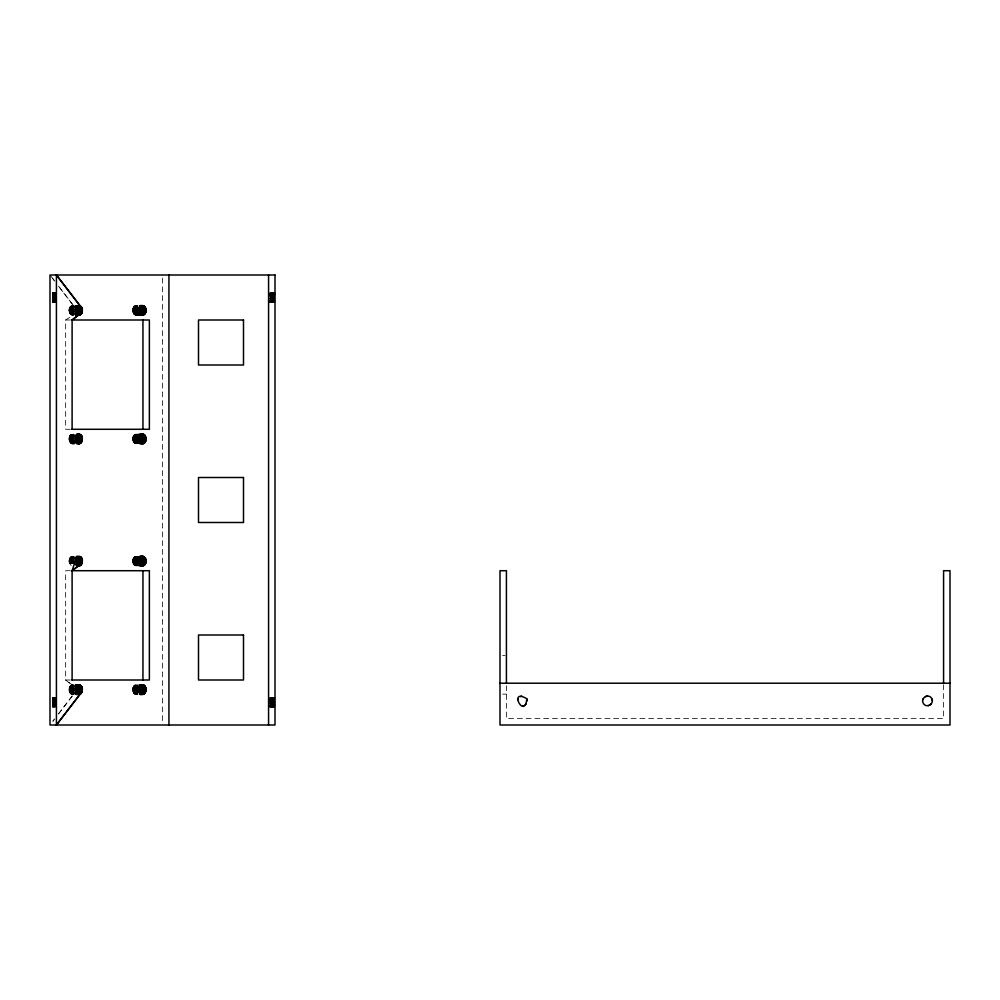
<?xml version="1.0" encoding="UTF-8"?>
<svg xmlns="http://www.w3.org/2000/svg" width="1000" height="1000" viewBox="0 0 1000 1000"><rect width="100%" height="100%" fill="white"/><g stroke="black" fill="none" stroke-linecap="round" stroke-linejoin="round"><path stroke-width="0.75" stroke-dasharray="5 3.75" d="M71.037 314.725C77.15 316.25 67.2 314.625 69.075 310.363C68.85 307.938 71.025 304.462 73.737 305.875L58.55 286.112M75.062 443.75C67.925 446.637 66.95 432.587 73.737 434.45M71.225 565.55L69.4 563.125L69.312 559.3L71.225 556.587L73.737 556.587L71.037 556.712M58.55 713.888L73.737 694.125C70.9 695.562 68.725 691.825 69.088 689.338C67.438 685.225 77.088 683.875 71.037 685.275M137.575 314.725C131.188 317.5 131.188 303.212 137.575 306M137.575 443.288C131.188 446.075 131.188 431.788 137.575 434.562M137.575 565.438C131.188 568.212 131.188 553.925 137.575 556.712M137.575 694C131.188 696.787 131.188 682.5 137.575 685.275M54.713 718.85L52.825 721.312L54.75 718.825M58.475 713.925L73.537 694.225M70.3 429.288L65.662 429.288L65.662 320L73.125 315.087M73.737 443.413L72.487 443.75M52.575 298.562L56.425 298.35L52.575 298.387L55.138 298.4M269.862 298.625L275 298.35M52.575 703.562L55.138 703.4M269.862 703.625L275 703.4M52.575 299.425L56.425 299.225L52.575 299.55M52.575 704.425L55.138 704.275M275 704.275L269.862 704.275L275 704.55M52.575 298.875L56.425 298.7L52.575 298.7L55.138 298.712M269.862 298.938L275 298.7M52.575 701.475L56.425 701.3L52.575 701.3M275 701.65L269.862 701.3M52.575 296.8L56.425 296.65L52.575 296.3M269.862 296.375L275 296.9M55.138 294.862L52.575 294.762L56.425 294.625L52.575 294.6L56.425 294.425L52.575 294.337L55.138 294.413M273.712 293.988L269.862 293.988L275 294.237L269.862 294.325L275 294.425L269.862 294.613L275 294.913L269.862 294.913M52.575 699.575L56.425 699.425M275 699.712L269.862 699.425M52.575 301.212L56.425 301.175M52.575 706.312L55.138 706.213M56.425 295.725L52.575 295.837L55.138 295.725M55.138 299.262L52.575 299.125L55.138 299.025M55.138 300.413L52.575 300.312L56.425 300.375M269.862 295.938L275 296.012L269.862 295.725M275 300.375L269.862 300.087M56.425 300.125L52.575 300.05L56.425 299.825M273.712 300.1L269.862 300.025L275 299.825L269.862 299.825M52.575 294.525L55.138 294.462M275 294.425L269.862 294.675L275 294.625M55.138 293.812L52.575 293.863L55.138 293.975M55.138 302.075L52.575 302.2L56.425 301.863M52.575 297.175L56.425 297.15L52.575 297.213L55.138 297.175M56.425 297.75L52.575 297.725M275 297.2L269.862 297.113M275 297.75L269.862 298.1M56.425 702.15L52.575 702.175L55.138 702.237M52.575 702.788L56.425 702.75L52.575 702.8L55.138 702.837M269.862 702.788L275 702.8M52.575 299.25L56.425 299.225M273.712 298.363L269.862 298.387L275 298.4M275 299.325L269.862 298.988L273.712 299.312M269.862 301.9L275 302.312L269.862 302.262L275 302.225L269.862 302.1L273.712 302.062M56.425 699.625L52.575 699.65L55.138 699.7M269.862 699.663L273.712 699.638M52.575 705.062L55.138 705.05M52.575 705.312L56.425 705.125M269.862 705.075L275 705.037M269.862 705.325L275 705.337M55.138 294.25L52.575 294.262L55.138 294.012M269.862 294.262L275 294.237M52.575 301.062L56.425 301.05L52.575 300.9L55.138 301.012M56.425 302.225L52.575 302.238L56.425 302.312M269.862 301.4L275 301.4L269.862 301.05M56.425 698.95L52.575 698.975L55.138 698.975M269.862 706.213L275 706.188L269.862 706.4M56.425 292.938L52.575 292.938L56.425 293.137M275 292.938L269.862 292.675L275 292.762M269.862 707.087L275 707.288M269.862 707.237L275 707.225M52.575 292.688L56.425 292.688L52.575 292.7L56.425 292.688L52.575 292.762L55.138 292.925M52.575 292.825L56.425 292.825M55.138 293.275L52.575 293.188M52.575 293.6L56.425 293.6M269.862 293.425L275 293.6M52.575 293.788L56.425 293.788M269.862 293.788L275 293.788M52.575 294.425L56.425 294.425M52.575 294.913L56.425 294.913M52.575 295.175L55.138 295.175M269.862 295.175L275 295.175M52.575 295.45L55.138 295.45M269.862 295.45L275 295.45M269.862 296.3L275 296.65M52.575 296.9L55.138 296.9M52.575 297.5L55.138 297.5M269.862 297.5L275 297.5M52.575 298.1L56.425 298.1L52.575 297.987M52.575 298.988L56.425 298.988M52.575 299.825L55.138 299.825M52.575 300.087L55.138 300.087M52.575 300.338L55.138 300.338M269.862 300.338L273.712 300.338M52.575 300.575L56.425 300.575M269.862 300.575L275 300.575M52.575 300.8L55.138 300.8M269.862 300.8L275 300.8M269.862 301.012L275 301.012M269.862 301.212L275 301.212M52.575 301.4L56.425 301.4M52.575 301.725L56.425 301.725M269.862 301.575L275 301.575M71.638 305.688L74.212 305.688M135.275 305.688L138.062 305.625M71.225 305.875L74 305.775M134.875 305.875L137.637 305.775M71.037 306L73.6 306M134.675 306L137.25 306M70.662 306.288L73.412 306.137M134.3 306.288L137.05 306.137M70.487 306.45L74.338 306.45M134.125 306.45L137.975 306.45M70.312 306.637L74.175 306.637M133.95 306.637L137.812 306.637M70.15 306.85L74.013 306.85M133.787 306.85L137.65 306.85M70 307.05L73.863 307.05M133.637 307.05L137.5 307.05M69.862 307.288L73.713 307.288M133.5 307.288L137.35 307.288M69.725 307.525L73.587 307.525M133.363 307.525L137.225 307.525M69.612 307.775L73.463 307.775M133.25 307.775L137.1 307.775M69.5 308.038L73.35 308.038M133.138 308.038L137 308.038M69.4 308.3L73.263 308.3M133.038 308.3L136.9 308.3M69.312 308.587L73.175 308.587M132.95 308.587L138.1 308.587M69.237 308.863L74.388 308.863M132.887 308.863L138.025 308.863M69.188 309.163L74.325 309.163M132.825 309.163L137.963 309.163M69.138 309.45L74.275 309.45M132.775 309.45L137.925 309.45M69.1 309.75L74.25 309.75M132.738 309.75L137.887 309.75M69.088 310.05L74.225 310.05M132.725 310.05L137.863 310.05M69.075 310.363L74.225 310.363M132.713 310.363L137.863 310.363M69.088 310.663L74.225 310.663M132.725 310.663L137.863 310.663M69.1 310.963L74.25 310.963M132.738 310.963L137.887 310.963M69.138 311.262L74.275 311.262M132.775 311.262L137.925 311.262M69.188 311.55L74.325 311.55M132.825 311.55L137.963 311.55M69.237 311.85L74.388 311.85M132.887 311.85L138.025 311.85M69.312 312.137L73.175 312.137M132.95 312.137L138.1 312.137M69.4 312.413L73.263 312.413M133.038 312.413L136.9 312.413M69.5 312.675L73.35 312.675M133.138 312.675L137 312.675M69.612 312.938L73.463 312.938M133.25 312.938L137.1 312.938M69.725 313.188L73.587 313.188M133.363 313.188L137.225 313.188M69.862 313.425L73.713 313.425M133.5 313.425L137.35 313.425M70 313.663L73.863 313.663M133.637 313.663L137.5 313.663M70.15 313.875L74.013 313.875M133.787 313.875L137.65 313.875M70.312 314.075L74.175 314.075M133.95 314.075L137.812 314.075M70.487 314.262L74.338 314.262M134.125 314.262L137.975 314.262M70.838 314.575L73.412 314.575M134.488 314.575L137.05 314.575M134.675 314.725L140.013 314.837M71.438 314.95L74.212 315.025M135.075 314.95L140.425 315.025M135.488 315.087L140.625 315.087M65.662 320L70.3 320M135.488 434.188L140.625 434.188M71.225 434.45L74.212 434.263M134.875 434.45L140.425 434.263M71.037 434.562L73.6 434.562M134.675 434.562L137.25 434.562M70.662 434.862L73.412 434.7M134.3 434.862L137.05 434.7M70.487 435.025L74.338 435.025M134.125 435.025L137.975 435.025M70.312 435.213L74.175 435.213M133.95 435.213L137.812 435.213M70.15 435.412L74.013 435.412M133.787 435.412L137.65 435.412M70 435.625L73.863 435.625M133.637 435.625L137.5 435.625M69.862 435.85L73.713 435.85M133.5 435.85L137.35 435.85M69.725 436.1L73.587 436.1M133.363 436.1L137.225 436.1M69.612 436.35L73.463 436.35M133.25 436.35L137.1 436.35M69.5 436.6L73.35 436.6M133.138 436.6L137 436.6M69.4 436.875L73.263 436.875M133.038 436.875L136.9 436.875M69.312 437.15L73.175 437.15M132.95 437.15L138.1 437.15M69.237 437.438L74.388 437.438M132.887 437.438L138.025 437.438M69.188 437.725L74.325 437.725M132.825 437.725L137.963 437.725M69.138 438.025L74.275 438.025M132.775 438.025L137.925 438.025M69.1 438.325L74.25 438.325M132.738 438.325L137.887 438.325M69.088 438.625L74.225 438.625M132.725 438.625L137.863 438.625M69.075 438.925L74.225 438.925M132.713 438.925L137.863 438.925M69.088 439.237L74.225 439.237M132.725 439.237L137.863 439.237M69.1 439.538L74.25 439.538M132.738 439.538L137.887 439.538M69.138 439.837L75.562 439.837M132.775 439.837L137.925 439.837M69.188 440.125L75.612 440.125M132.825 440.125L137.963 440.125M69.237 440.412L74.388 440.412M132.887 440.412L138.025 440.412M69.312 440.7L75.75 440.7M132.95 440.7L138.1 440.7M69.4 440.988L73.263 440.988M133.038 440.988L136.9 440.988M69.5 441.25L73.35 441.25M133.138 441.25L137 441.25M69.612 441.512L73.463 441.512M133.25 441.512L137.1 441.512M69.725 441.763L73.587 441.763M133.363 441.763L137.225 441.763M69.862 442L73.713 442M133.5 442L137.35 442M70 442.225L73.863 442.225M133.637 442.225L137.5 442.225M70.15 442.438L74.013 442.438M133.787 442.438L137.65 442.438M70.312 442.638L74.175 442.638M133.95 442.638L137.812 442.638M70.487 442.825L74.338 442.825M134.125 442.825L137.975 442.825M70.662 443L73.412 443.15M134.3 443L137.05 443.15M71.037 443.288L73.6 443.288M134.675 443.288L137.25 443.288M71.225 443.413L74.212 443.6M134.875 443.413L137.85 443.6M135.488 443.663L138.062 443.663M71.438 556.487L74.212 556.4M135.075 556.487L138.062 556.337M134.675 556.712L137.438 556.587M70.838 556.85L73.412 556.85M134.488 556.85L137.05 556.85M70.662 557L73.225 557M134.3 557L136.875 557M70.312 557.362L74.338 557.175M133.95 557.362L137.975 557.175M70.15 557.562L74.013 557.562M133.787 557.562L137.65 557.562M70 557.775L73.863 557.775M133.637 557.775L137.5 557.775M69.862 558L73.713 558M133.5 558L137.35 558M69.725 558.237L73.587 558.237M133.363 558.237L137.225 558.237M69.612 558.488L73.463 558.488M133.25 558.488L137.1 558.488M69.5 558.75L73.35 558.75M133.138 558.75L137 558.75M69.4 559.012L73.263 559.012M133.038 559.012L136.9 559.012M69.312 559.3L73.175 559.3M132.95 559.3L138.1 559.3M69.237 559.587L75.675 559.587M132.887 559.587L138.025 559.587M69.188 559.875L75.612 559.875M132.825 559.875L137.963 559.875M69.138 560.163L75.562 560.163M132.775 560.163L137.925 560.163M69.1 560.462L72.962 560.462M132.738 560.462L137.887 560.462M69.088 560.763L72.938 560.763M132.725 560.763L137.863 560.763M69.075 561.075L75.5 561.075M132.713 561.075L137.863 561.075M69.088 561.375L75.512 561.375M132.725 561.375L137.863 561.375M69.1 561.675L75.537 561.675M132.738 561.675L137.887 561.675M69.138 561.975L75.562 561.975M132.775 561.975L137.925 561.975M69.188 562.275L75.612 562.275M132.825 562.275L137.963 562.275M69.237 562.562L75.675 562.562M132.887 562.562L138.025 562.562M69.312 562.85L74.463 562.85M132.95 562.85L138.1 562.85M69.4 563.125L74.55 563.125M133.038 563.125L136.9 563.125M69.5 563.4L74.638 563.4M133.138 563.4L137 563.4M69.612 563.65L74.75 563.65M133.25 563.65L137.1 563.65M133.363 563.9L137.225 563.9M133.5 564.15L137.35 564.15M133.637 564.375L137.5 564.375M133.787 564.587L137.65 564.587M133.95 564.788L137.812 564.788M134.125 564.975L137.975 564.975M134.3 565.138L136.875 565.138M134.488 565.3L137.25 565.438M134.875 565.55L140.213 565.662M135.275 565.737L140.625 565.812M70.3 570.712L65.662 570.712L65.662 680L71.85 684.912M502.575 655.575L505.138 655.575M70.3 680L65.662 680L72.062 684.862M71.438 685.062L74.212 684.975M135.075 685.062L140.625 684.912M134.675 685.275L137.438 685.163M70.838 685.413L73.412 685.413M134.488 685.413L137.05 685.413M70.662 685.575L73.225 685.575M134.3 685.575L136.875 685.575M70.487 685.738L74.338 685.738M134.125 685.738L137.975 685.738M70.312 685.925L74.175 685.925M133.95 685.925L137.812 685.925M70.15 686.125L74.013 686.125M133.787 686.125L137.65 686.125M70 686.338L73.863 686.338M133.637 686.338L137.5 686.338M69.862 686.575L73.713 686.575M133.5 686.575L137.35 686.575M69.725 686.812L73.587 686.812M133.363 686.812L137.225 686.812M69.612 687.062L73.463 687.062M133.25 687.062L137.1 687.062M69.5 687.325L73.35 687.325M133.138 687.325L137 687.325M69.4 687.588L73.263 687.588M133.038 687.588L136.9 687.588M69.312 687.862L73.175 687.862M132.95 687.862L138.1 687.862M69.237 688.15L74.388 688.15M132.887 688.15L138.025 688.15M69.188 688.45L74.325 688.45M132.825 688.45L137.963 688.45M69.138 688.737L74.275 688.737M132.775 688.737L137.925 688.737M69.1 689.038L74.25 689.038M132.738 689.038L137.887 689.038M69.088 689.338L74.225 689.338M132.725 689.338L137.863 689.338M69.075 689.638L74.225 689.638M132.713 689.638L137.863 689.638M69.088 689.95L74.225 689.95M132.725 689.95L137.863 689.95M69.1 690.25L74.25 690.25M132.738 690.25L137.887 690.25M69.138 690.55L74.275 690.55M132.775 690.55L137.925 690.55M69.188 690.837L74.325 690.837M132.825 690.837L137.963 690.837M69.237 691.137L74.388 691.137M132.887 691.137L138.025 691.137M69.312 691.413L73.175 691.413M132.95 691.413L138.1 691.413M69.4 691.7L73.263 691.7M133.038 691.7L136.9 691.7M69.5 691.963L73.35 691.963M133.138 691.963L137 691.963M69.612 692.225L73.463 692.225M133.25 692.225L137.1 692.225M69.725 692.475L73.587 692.475M133.363 692.475L137.225 692.475M69.862 692.712L73.713 692.712M133.5 692.712L137.35 692.712M70 692.938L73.863 692.938M133.637 692.938L137.5 692.938M70.15 693.162L74.013 693.162M133.787 693.162L137.65 693.162M70.312 693.363L74.175 693.363M133.95 693.363L137.812 693.363M70.487 693.538L74.338 693.538M134.125 693.538L137.975 693.538M70.662 693.713L73.225 693.713M134.3 693.713L136.875 693.713M70.838 693.863L73.6 694M134.488 693.863L137.25 694M71.225 694.125L74 694.225M134.875 694.125L137.637 694.225M502.575 694.137L506.425 694.137M71.638 694.312L74.212 694.312M135.275 694.312L138.062 694.375M55.138 697.688L52.575 697.688L56.425 697.763L52.575 697.925M269.862 697.913L275 697.763M269.862 697.825L275 697.913M269.862 698.138L275 698.138M52.575 698.275L55.138 698.275M269.862 698.275L275 698.275M52.575 698.425L56.425 698.425M269.862 698.425L275 698.425M52.575 698.787L56.425 698.787M269.862 698.787L275 698.787M52.575 699.2L55.138 699.013M269.862 699.2L275 699.2M52.575 699.425L55.138 699.425M55.138 699.912L52.575 699.912L56.425 699.912M268.575 699.912L275 699.912M52.575 700.175L55.138 700.175M269.862 700.175L275 700.175M52.575 700.45L55.138 700.45M269.862 700.45L275 700.45M52.575 700.725L56.425 700.725M269.862 700.725L275 700.725M52.575 701.012L56.425 701.012M269.862 701.012L275 701.012M56.425 701.6L52.575 701.6L56.425 701.65M269.862 701.6L275 701.6M52.575 701.9L55.138 701.9M269.862 701.9L275 701.9M52.575 702.5L56.425 702.5M269.862 702.5L275 702.5M52.575 703.1L55.138 703.1M269.862 703.1L275 703.1M52.575 703.7L56.425 703.7M269.862 703.7L275 703.7M52.575 703.988L55.138 703.988M269.862 703.988L275 703.988M52.575 704.55L56.425 704.55M52.575 704.825L55.138 704.825M269.862 704.825L275 704.825M52.575 705.088L55.138 705.088M52.575 705.575L55.138 705.575M269.862 705.575L275 705.575M52.575 705.8L56.425 705.8M269.862 705.8L275 705.8M269.862 706.012L275 706.012M52.575 706.4L56.425 706.4M52.575 706.575L55.138 706.575M269.862 706.575L275 706.575M52.575 706.862L55.138 706.862M269.862 706.862L275 706.862M56.425 706.988L52.575 707.312M269.862 302.213L275 302.25M52.575 697.688L56.425 697.688M269.862 294L275 294.025L269.862 293.837M52.575 706.025L55.138 706.038M52.575 294.688L55.138 294.7M269.862 300L275 300.038M52.575 300.012L56.425 300.038M52.575 296.613L55.138 296.637M52.575 697.875L56.425 697.938M269.862 293.163L273.712 293.25M269.862 698.838L273.712 698.975M268.575 699.663L273.712 699.862M50.95 276.238L54.75 281.175M52.825 278.688L54.713 281.15M58.475 286.075L73.537 305.775M943.575 684.75L943.575 718.575L506.425 718.575L506.425 684.75M162.5 278.125L162.5 723.438M56.425 294.2L52.575 294.288L56.425 294.237M55.138 301.887L52.575 301.938L55.138 301.875M275 702.15L269.862 702.188L275 702.25M56.425 293.95L52.575 293.975L56.425 293.95M275 302.062L269.862 302.087L275 302.062M275 292.688L269.862 292.7L275 292.712M275 293.275L269.862 293.275L275 293.275M55.138 296.012L52.575 296.012L55.138 295.988M56.425 301.988L52.575 301.988L56.425 302.062M273.712 698.988L269.862 698.988L273.712 699.013M275 705.088L269.862 705.088L275 705.125M55.138 706.012L52.575 706.012L55.138 706M275 697.688L269.862 697.688L275 697.688"/><path stroke-width="1.5" d="M82.312 310.663C83.35 303.512 73.475 305.062 75.612 311.55C75.812 313.65 77.975 316.075 80.175 314.837C89.612 306.163 63.625 313.562 81.9 312.675M82.312 439.237C83.35 432.088 73.487 433.625 75.612 440.125C75.812 442.212 77.975 444.65 80.175 443.413C89.612 434.738 63.625 442.137 81.9 441.25M82.312 561.375C83.35 554.225 73.487 555.775 75.612 562.275C75.812 564.362 77.975 566.8 80.175 565.55C89.612 556.875 63.625 564.275 81.9 563.4M82.312 689.95C83.35 682.8 73.487 684.35 75.612 690.837C75.812 692.925 77.975 695.375 80.175 694.125C89.612 685.45 63.625 692.85 81.9 691.963M75.888 310.663L75.475 308.038L81.9 308.038M75.888 439.237L75.475 436.6L81.9 436.6M75.888 561.375L75.475 558.75L81.9 558.75M75.888 689.95L75.475 687.325L81.9 687.325M145.638 312.413L139.213 312.413L138.887 307.525L145.438 307.775L145.538 312.675L142.55 315.175L139.562 312.675L139.562 308.038L142.338 305.55L145.312 307.525M145.438 441.512C137.15 442.587 139.863 442.05 139.362 437.438C139.488 434.9 147.7 435.562 145.9 439.837C145.875 442.2 143.188 444.988 140.912 443.15C135.812 439.95 142.213 429.575 145.538 436.6M145.538 563.4L139.113 563.4L139 558.488L145.438 558.488L145.538 563.4L142.55 565.887L139.675 563.65L139.562 558.75L142.55 556.25L145.438 558.488M145.312 692.475L138.887 692.475L139.213 687.588L145.638 687.588L145.725 691.413L143.4 694.312L140.225 693.162L139.175 689.038L140.912 685.413L143.613 685.062L145.638 687.588M526.8 698.7C524.812 720.625 507.7 687.438 526.812 698.75M931.8 698.7C934.788 703.662 925.9 709.163 923.138 702.95C920.263 697.55 929.338 693.037 931.812 698.75M517.825 699.7L518.062 699.025M922.825 699.7L923.062 699.025M75.562 560.163L72.1 570.712L72.1 680M76.112 305.775L80.175 305.875L56.425 275L56.425 725L79.963 694.225M56.425 725L80.175 694.125L76.112 694.225M526.075 704.112L525.087 704.963M931.012 704.188L930.088 704.963M72.1 429.288L72.1 320L78.275 315.087M78.275 565.812L72.1 570.712L78.487 565.85M72.1 320L78.487 315.138M520.45 696.525L521.8 696.125M925.45 696.525L927.5 696.075M928.25 705.65L928.7 705.562M522.85 705.7L523.4 705.625M75.9 305.688L79.763 305.688M139.987 305.538L143.4 305.688M139.95 305.875L143.812 305.875M76.513 306L80.363 306M140.15 306L144 306M76.7 306.137L80.738 306.288M140.338 306.137L144.375 306.288M77.062 306.45L80.913 306.45M140.7 306.45L144.562 306.45M75.95 306.637L81.088 306.637M139.588 306.637L144.725 306.637M76.1 306.85L81.25 306.85M139.75 306.85L144.887 306.85M74.975 307.05L81.4 307.05M139.9 307.05L145.037 307.05M75.113 307.288L81.538 307.288M140.037 307.288L145.175 307.288M75.25 307.525L81.675 307.525M75.362 307.775L81.788 307.775M139 307.775L145.438 307.775M139.113 308.038L145.538 308.038M75.575 308.3L82 308.3M139.213 308.3L145.638 308.3M75.65 308.587L82.088 308.587M139.3 308.587L145.725 308.587M75.725 308.863L82.163 308.863M139.362 308.863L145.8 308.863M75.788 309.163L82.212 309.163M139.425 309.163L145.863 309.163M75.838 309.45L82.263 309.45M139.475 309.45L145.9 309.45M75.862 309.75L82.3 309.75M139.512 309.75L145.938 309.75M75.888 310.05L82.312 310.05M139.525 310.05L145.963 310.05M75.9 310.363L82.325 310.363M139.537 310.363L145.963 310.363M139.525 310.663L145.963 310.663M75.862 310.963L82.3 310.963M139.512 310.963L145.938 310.963M75.838 311.262L82.263 311.262M139.475 311.262L145.9 311.262M75.788 311.55L82.212 311.55M139.425 311.55L145.863 311.55M75.725 311.85L82.163 311.85M139.362 311.85L145.8 311.85M75.65 312.137L82.088 312.137M139.3 312.137L145.725 312.137M75.575 312.413L82 312.413M139.113 312.675L145.538 312.675M75.362 312.938L81.788 312.938M139 312.938L145.438 312.938M75.25 313.188L81.675 313.188M138.887 313.188L145.312 313.188M75.113 313.425L81.538 313.425M140.037 313.425L145.175 313.425M74.975 313.663L81.4 313.663M139.9 313.663L145.037 313.663M76.1 313.875L81.25 313.875M139.75 313.875L144.887 313.875M75.95 314.075L81.088 314.075M139.588 314.075L144.725 314.075M75.6 314.425L80.913 314.262M139.238 314.425L144.562 314.262M76.7 314.575L80.562 314.575M140.338 314.575L144.2 314.575M76.312 314.837L80.363 314.725M139.95 314.837L144 314.725M75.9 315.025L79.963 314.95M140.825 315.025L143.613 314.95M75.912 315.138L79.55 315.087M139.987 315.175L143.188 315.087M71.85 320L149.375 320L149.375 429.288L71.85 429.288M76.988 434.188L79.55 434.188M139.987 434.113L143.188 434.188M77.188 434.263L80.175 434.45M139.95 434.45L143.812 434.45M76.513 434.562L80.363 434.562M138.863 434.562L144 434.562M76.7 434.7L80.738 434.862M139.05 434.7L144.375 434.862M77.062 435.025L80.913 435.025M139.412 435.025L144.562 435.025M75.95 435.213L81.088 435.213M139.588 435.213L144.725 435.213M76.1 435.412L81.25 435.412M139.75 435.412L144.887 435.412M74.975 435.625L81.4 435.625M139.9 435.625L145.037 435.625M75.113 435.85L81.538 435.85M140.037 435.85L145.175 435.85M75.25 436.1L81.675 436.1M138.887 436.1L145.312 436.1M75.362 436.35L81.788 436.35M139 436.35L145.438 436.35M75.575 436.875L82 436.875M139.213 436.875L145.638 436.875M75.65 437.15L82.088 437.15M139.3 437.15L145.725 437.15M75.725 437.438L82.163 437.438M139.362 437.438L145.8 437.438M75.788 437.725L82.212 437.725M139.425 437.725L145.863 437.725M75.838 438.025L82.263 438.025M139.475 438.025L145.9 438.025M75.862 438.325L82.3 438.325M139.512 438.325L145.938 438.325M75.888 438.625L82.312 438.625M139.525 438.625L145.963 438.625M75.9 438.925L82.325 438.925M139.537 438.925L145.963 438.925M139.525 439.237L145.963 439.237M75.862 439.538L82.3 439.538M139.512 439.538L145.938 439.538M75.838 439.837L82.263 439.837M139.475 439.837L145.9 439.837M75.788 440.125L82.212 440.125M139.425 440.125L145.863 440.125M75.725 440.412L82.163 440.412M139.362 440.412L145.8 440.412M75.65 440.7L82.088 440.7M139.3 440.7L145.725 440.7M75.575 440.988L82 440.988M139.213 440.988L145.638 440.988M139.113 441.25L145.538 441.25M75.362 441.512L81.788 441.512M75.25 441.763L81.675 441.763M138.887 441.763L145.312 441.763M75.113 442L81.538 442M140.037 442L145.175 442M74.975 442.225L81.4 442.225M139.9 442.225L145.037 442.225M76.1 442.438L81.25 442.438M139.75 442.438L144.887 442.438M75.95 442.638L81.088 442.638M139.588 442.638L144.725 442.638M77.062 442.825L80.913 442.825M139.412 442.825L144.562 442.825M76.7 443.15L80.738 443M139.05 443.15L144.375 443M76.513 443.288L80.363 443.288M138.863 443.288L144 443.288M76.312 443.413L80.175 443.413M139.95 443.413L143.812 443.413M76.988 443.663L79.55 443.663M139.987 443.75L143.188 443.663M139.987 556.25L142.988 556.287M76.988 556.337L79.963 556.487M140.625 556.337L143.613 556.487M76.312 556.587L80.363 556.712M138.863 556.712L144 556.712M76.7 556.85L80.562 556.85M139.05 556.85L144.2 556.85M76.888 557L80.738 557M139.238 557L144.375 557M75.95 557.362L81.088 557.362M139.412 557.175L144.725 557.362M76.1 557.562L81.25 557.562M139.75 557.562L144.887 557.562M74.975 557.775L81.4 557.775M139.9 557.775L145.037 557.775M75.113 558L81.538 558M140.037 558L145.175 558M75.25 558.237L81.675 558.237M138.887 558.237L145.312 558.237M75.362 558.488L81.788 558.488M139.113 558.75L145.538 558.75M75.575 559.012L82 559.012M139.213 559.012L145.638 559.012M75.65 559.3L82.088 559.3M139.3 559.3L145.725 559.3M75.725 559.587L82.163 559.587M139.362 559.587L145.8 559.587M75.788 559.875L82.212 559.875M139.425 559.875L145.863 559.875M75.838 560.163L82.263 560.163M139.475 560.163L145.9 560.163M75.862 560.462L82.3 560.462M139.512 560.462L145.938 560.462M75.888 560.763L82.312 560.763M139.525 560.763L145.963 560.763M75.9 561.075L82.325 561.075M139.537 561.075L145.963 561.075M139.525 561.375L145.963 561.375M75.862 561.675L82.3 561.675M139.512 561.675L145.938 561.675M75.838 561.975L82.263 561.975M139.475 561.975L145.9 561.975M75.788 562.275L82.212 562.275M139.425 562.275L145.863 562.275M75.725 562.562L82.163 562.562M139.362 562.562L145.8 562.562M75.65 562.85L82.088 562.85M139.3 562.85L145.725 562.85M75.575 563.125L82 563.125M139.213 563.125L145.638 563.125M75.362 563.65L81.788 563.65M139 563.65L145.438 563.65M75.25 563.9L81.675 563.9M138.887 563.9L145.312 563.9M75.113 564.15L81.538 564.15M140.037 564.15L145.175 564.15M74.975 564.375L81.4 564.375M139.9 564.375L145.037 564.375M76.1 564.587L81.25 564.587M139.75 564.587L144.887 564.587M75.95 564.788L81.088 564.788M139.588 564.788L144.725 564.788M77.062 564.975L80.913 564.975M139.412 564.975L144.562 564.975M76.888 565.138L80.738 565.138M139.238 565.138L144.375 565.138M76.513 565.438L80.562 565.3M138.863 565.438L144.2 565.3M77.4 565.662L80.175 565.55M139.95 565.55L143.812 565.55M76.988 565.812L79.763 565.737M139.987 565.887L143.4 565.737M71.85 570.712L149.375 570.712L149.375 680L71.85 680M500 683.213L950 683.213M75.912 684.862L79.338 684.862M139.987 684.825L142.988 684.862M75.9 684.975L79.963 685.062M140.625 684.912L143.613 685.062M76.312 685.163L80.363 685.275M139.95 685.163L144 685.275M76.7 685.413L80.562 685.413M140.338 685.413L144.2 685.413M75.6 685.575L80.738 685.575M139.238 685.575L144.375 685.575M75.775 685.738L80.913 685.738M139.412 685.738L144.562 685.738M75.95 685.925L81.088 685.925M139.588 685.925L144.725 685.925M76.1 686.125L81.25 686.125M139.75 686.125L144.887 686.125M74.975 686.338L81.4 686.338M139.9 686.338L145.037 686.338M75.113 686.575L81.538 686.575M140.037 686.575L145.175 686.575M75.25 686.812L81.675 686.812M138.887 686.812L145.312 686.812M75.362 687.062L81.788 687.062M139 687.062L145.438 687.062M139.113 687.325L145.538 687.325M75.575 687.588L82 687.588M75.65 687.862L82.088 687.862M139.3 687.862L145.725 687.862M75.725 688.15L82.163 688.15M139.362 688.15L145.8 688.15M75.788 688.45L82.212 688.45M139.425 688.45L145.863 688.45M75.838 688.737L82.263 688.737M139.475 688.737L145.9 688.737M75.862 689.038L82.3 689.038M139.512 689.038L145.938 689.038M75.888 689.338L82.312 689.338M139.525 689.338L145.963 689.338M75.9 689.638L82.325 689.638M139.537 689.638L145.963 689.638M139.525 689.95L145.963 689.95M75.862 690.25L82.3 690.25M139.512 690.25L145.938 690.25M75.838 690.55L82.263 690.55M139.475 690.55L145.9 690.55M75.788 690.837L82.212 690.837M139.425 690.837L145.863 690.837M75.725 691.137L82.163 691.137M139.362 691.137L145.8 691.137M75.65 691.413L82.088 691.413M139.3 691.413L145.725 691.413M75.575 691.7L82 691.7M139.213 691.7L145.638 691.7M139.113 691.963L145.538 691.963M75.362 692.225L81.788 692.225M139 692.225L145.438 692.225M75.25 692.475L81.675 692.475M75.113 692.712L81.538 692.712M140.037 692.712L145.175 692.712M74.975 692.938L81.4 692.938M139.9 692.938L145.037 692.938M76.1 693.162L81.25 693.162M139.75 693.162L144.887 693.162M75.95 693.363L81.088 693.363M139.588 693.363L144.725 693.363M77.062 693.538L80.913 693.538M140.7 693.538L144.562 693.538M76.888 693.713L80.738 693.713M140.525 693.713L144.375 693.713M76.513 694L80.562 693.863M140.15 694L144.2 693.863M139.95 694.125L143.812 694.125M75.9 694.312L79.763 694.312M140.412 694.425L143.4 694.312M76.125 694.45L79.125 694.45M139.987 694.463L142.762 694.45M56.425 275L79.963 305.775M932.237 699.987L932.325 700.888M527.238 699.987L527.325 700.888M943.575 683.213L943.575 570.712L950 570.712L950 725L500 725L500 570.712L506.425 570.712L506.425 683.337M268.575 275L268.575 725M168.925 275L168.925 725M142.95 320L142.95 429.288M142.95 570.712L142.95 680M926.75 696.137L926.8 696.125M275 275L50 275L50 725L275 725L275 275M243.5 320L198.5 320L198.5 365L243.5 365L243.5 320M243.5 477.5L198.5 477.5L198.5 522.5L243.5 522.5L243.5 477.5M243.5 635L198.5 635L198.5 680L243.5 680L243.5 635"/></g></svg>
